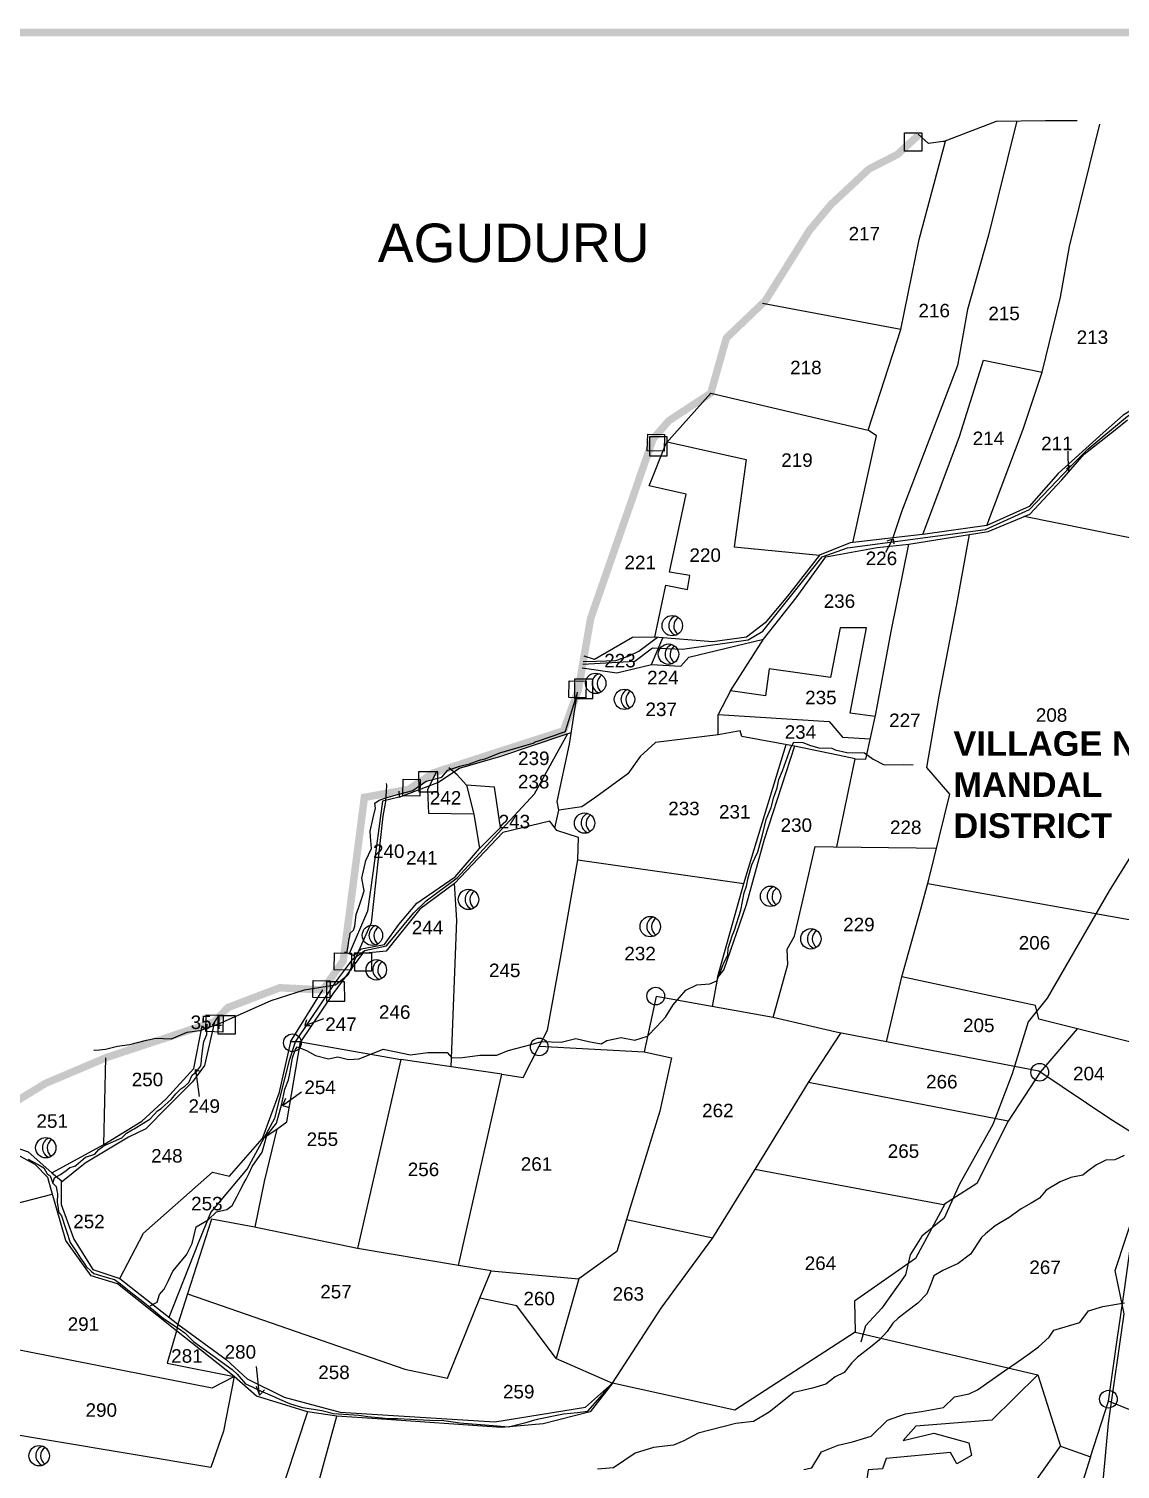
# Model space of a CAD drawing. Header units: inches. Extents: x 200003 to 248779, y 1594258 to 1607376.
# Drawn here: x 208898 to 210353, y 1604971 to 1606891 of the extents above; entities that cross this region are included whole.
import ezdxf
from ezdxf.enums import TextEntityAlignment as Align

# ---------------------------------------------------------------- set-up
doc = ezdxf.new("R2010")
doc.units = ezdxf.units.IN
doc.header["$LTSCALE"] = 15
doc.header["$MEASUREMENT"] = 0
doc.linetypes.add('DASHED2', pattern=[0.375, 0.25, -0.125])
for name, color, linetype in [('BOUNDRY STONES', 240, 'Continuous'), ('PLOTS', 7, 'Continuous'), ('PLOTS NO', 7, 'Continuous'), ('ROADS', 1, 'Continuous'), ('STREAM', 4, 'Continuous'), ('STREAMS', 4, 'Continuous'), ('TEXT', 1, 'Continuous'), ('text2', 7, 'Continuous'), ('VILLAGE BOUNDARY STONES', 1, 'Continuous'), ('VILLAGE BOUNDRY', 5, 'Continuous'), ('wells', 7, 'Continuous')]:
    doc.layers.add(name, color=color, linetype=linetype)
doc.styles.get("Standard").update_dxf_attribs({"font": 'arial.ttf'})

msp = doc.modelspace()

# ---------------------------------------------------------------- linework, layer by layer
at = {"layer": 'BOUNDRY STONES', "color": 1}
for points in [[(209722.8, 1606351.1), (209745.4, 1606350.6), (209744.9, 1606328.1), (209722.3, 1606328.6)], [(209618.1, 1606022.3), (209640.7, 1606021.8), (209640.2, 1605999.3), (209617.6, 1605999.8)], [(209397, 1605891.2), (209419.6, 1605890.7), (209419.1, 1605868.2), (209396.5, 1605868.7)], [(209305.4, 1605659.6), (209328, 1605659.1), (209327.5, 1605636.5), (209304.9, 1605637)], [(209276.8, 1605622.7), (209299.4, 1605622.2), (209298.8, 1605599.7), (209276.3, 1605600.2)], [(209134.1, 1605577), (209156.7, 1605576.5), (209156.2, 1605554), (209133.6, 1605554.5)]]:
    msp.add_lwpolyline(points, close=True, dxfattribs=at)
for centre in [(209733.5, 1605601.9), (209249.2, 1605539.7), (209578.2, 1605534.2), (210245.5, 1605500.4), (210337.2, 1605064.6)]:
    msp.add_circle(centre, 11.8, dxfattribs=at)
at = {"layer": 'PLOTS'}
for points in [[(210117.1, 1606741.2), (210187.8, 1606768.2), (210253.1, 1606769.3), (210295.5, 1606769.1)], [(210214.9, 1606768.7), (210177.4, 1606616.1), (210149.1, 1606517.2), (210136, 1606442.7), (210091.8, 1606327.5), (210061.1, 1606247.5), (210049.7, 1606212.6)], [(210060.3, 1606490.4), (210084.9, 1606610.5), (210119.7, 1606741.6), (210097.1, 1606738.4), (210083.5, 1606751)], [(210089.5, 1606217.3), (210138.6, 1606348), (210170.6, 1606449.5), (210248.8, 1606433.8), (210273.4, 1606533.4), (210285.4, 1606601.3), (210325.8, 1606764.1)], [(209732.5, 1606080.5), (209746.9, 1606149.7), (209775.7, 1606143.7), (209778.8, 1606162.4), (209751.8, 1606167), (209774.3, 1606271.2), (209724.6, 1606282), (209747.4, 1606338.9), (209806.9, 1606405.5), (210017, 1606356.3), (210060.3, 1606490.4), (209875.8, 1606525)], [(210538.7, 1606466.3), (210423.9, 1606426), (210418.5, 1606413.4), (210356.7, 1606376.4), (210330.2, 1606352.6), (210270, 1606298.6), (210231.5, 1606254.5), (210174.9, 1606229.2), (210092.8, 1606217.6), (209992.8, 1606205.9), (209952, 1606189.8), (209909.2, 1606135.1), (209879.3, 1606099.5), (209854.5, 1606080.5), (209809.3, 1606074.2), (209732.5, 1606080.5), (209702.4, 1606079.9), (209651.7, 1606050.4), (209638, 1606055)], [(210174.9, 1606229.2), (210223.3, 1606357.6), (210248.8, 1606433.8)], [(209727.8, 1606044), (209767, 1606041.7), (209777.6, 1606053.6), (209877.1, 1606077.9), (209920.9, 1606132.9), (209960.2, 1606187.4), (210028.9, 1606200.1), (210070.9, 1606204.3), (210118, 1606211.7), (210152.1, 1606217.1), (210176.7, 1606221), (210232.4, 1606244.5), (210275.1, 1606290.1), (210304.9, 1606324.1), (210346.3, 1606356.9), (210362.7, 1606370)], [(209996.5, 1606206.3), (210028, 1606348.9), (210017, 1606356.3)], [(209748.9, 1606340.6), (209854, 1606317.3), (209838, 1606200.7), (209952, 1606189.8)], [(210440.4, 1606197.6), (210224.6, 1606241.2)], [(210440.4, 1606197.6), (210432.5, 1606078.7), (210426.8, 1605919), (210423.2, 1605819.7), (210423.4, 1605725.4), (210418.9, 1605689.2), (210403.4, 1605601.3), (210398.9, 1605532.3), (210244.3, 1605571.2), (210239.7, 1605589.2), (210061.8, 1605627.8), (210086.4, 1605716.3), (210097.9, 1605757.5), (210125.6, 1605871.2), (210094.8, 1605906.6), (210111.3, 1606001.6), (210135.2, 1606123.7), (210152.1, 1606217.1)], [(209974.9, 1605800.7), (209999.6, 1605918.1), (210013.9, 1605917.6), (210027, 1605978.3), (210047.6, 1606088.1), (210070.9, 1606204.3)], [(209635.4, 1606039.6), (209681.8, 1606032.9), (209727.8, 1606044), (209743.2, 1606079.6)], [(210026.2, 1605974.7), (209992.9, 1605979.1), (210014.6, 1606092.6), (209979.6, 1606092.7), (209966.4, 1606026.7), (209885, 1606038.3), (209879.8, 1606002.1), (209833.2, 1606008.8), (209877.1, 1606077.9)], [(209816.9, 1605950), (209733.4, 1605939.8), (209712.7, 1605921.4), (209696.5, 1605898.1), (209653.5, 1605867.2), (209635, 1605854), (209604.2, 1605849.6), (209602.1, 1605861.4), (209618.6, 1605937.8), (209629.2, 1606006.9)], [(209833.2, 1606008.8), (209816.9, 1605977.3), (209964.8, 1605967.9), (209982.7, 1605947.1), (210019.8, 1605944.7)], [(209999.6, 1605918.1), (209976.3, 1605923), (209918.6, 1605935.1), (209848.2, 1605948.1), (209846.1, 1605955.3), (209816.9, 1605950), (209816.9, 1605977.3)], [(209391.5, 1605867.1), (209443.1, 1605886.8), (209472, 1605905.7), (209527.2, 1605921.8), (209611.4, 1605950.2), (209621, 1605953.4)], [(209629.5, 1605783.7), (209851.1, 1605751.8), (209881.7, 1605852.8), (209907.4, 1605937.2)], [(209918.6, 1605935.1), (209878, 1605810.7), (209854, 1605723.7), (209824.3, 1605637.5), (209815.9, 1605626.6), (209809, 1605587.9)], [(209318.4, 1605660.7), (209331.6, 1605656.2), (209341.2, 1605665.1), (209372.1, 1605670.5), (209390.9, 1605697.3), (209415.2, 1605725.9), (209445, 1605746.4), (209466.2, 1605761), (209498.5, 1605798.7), (209526.6, 1605826.8), (209518.5, 1605880.6), (209481.4, 1605883.3), (209468.8, 1605896.7), (209457.6, 1605906)], [(209481.4, 1605883.3), (209490.9, 1605844.4), (209431.1, 1605845.2), (209429.9, 1605877.4), (209441.3, 1605900.8)], [(209391, 1605875), (209391.5, 1605867), (209369.4, 1605861.7), (209356.3, 1605765.8), (209349.3, 1605715), (209325, 1605658.4)], [(209599.2, 1605825.7), (209604.2, 1605849.6)], [(209528.5, 1605497.7), (209556.8, 1605493.6), (209578.2, 1605535.1), (209589.2, 1605556.5), (209607.4, 1605657), (209629.5, 1605783.7), (209630.4, 1605813.5), (209601.5, 1605822.7), (209592.2, 1605835.3), (209529.5, 1605820.1), (209465.4, 1605752), (209419.1, 1605717.9), (209374.2, 1605661.8), (209342.7, 1605658.8), (209303, 1605604.9), (209259.7, 1605541)], [(209490.9, 1605844.4), (209498.5, 1605798.7)], [(209890.3, 1605573.3), (209909.7, 1605644), (209908.9, 1605664.5), (209918.7, 1605681.9), (209931.4, 1605737.4), (209946.1, 1605801.5), (209970.6, 1605800.7), (210080.7, 1605799.5), (210108.1, 1605799.1)], [(209461, 1605507.6), (209468.3, 1605702.9), (209465.4, 1605752)], [(209815.9, 1605626.6), (209851.1, 1605751.8)], [(210096.4, 1605752), (210419.6, 1605694.3)], [(210041.3, 1605540.8), (210061.8, 1605627.8)], [(209246.6, 1605541), (209289.8, 1605610.1)], [(210787.1, 1605397), (210620.4, 1605401.5), (210448.9, 1605404.9), (210390.4, 1605406), (210338.8, 1605438.3), (210244.3, 1605501.7), (210041.3, 1605540.8), (209974.1, 1605553.8), (209890.3, 1605573.3), (209734.2, 1605601.4), (209718, 1605527.6), (209754.4, 1605519.6), (209738.8, 1605448.5), (209709.7, 1605353.4), (209694.6, 1605304), (209809.9, 1605279.6), (209867.4, 1605373.1), (209937.2, 1605486.8), (209980.3, 1605552.6)], [(208928.4, 1605366.3), (208997.5, 1605404.3), (209048.2, 1605435.4), (209080.8, 1605465), (209117.7, 1605505.4), (209128.9, 1605562.1)], [(209145.1, 1605567.5), (209131.9, 1605509.5), (209116.1, 1605487.6), (209083.2, 1605454.6), (209053.7, 1605425.1), (209030.6, 1605413.8), (208972.8, 1605379), (208940.6, 1605353.6)], [(209228.3, 1605424.7), (209241.5, 1605434.5), (209259.7, 1605541), (209246.6, 1605541), (209230.8, 1605472.1), (209208.6, 1605411.6)], [(209259.7, 1605541), (209393.5, 1605517.5), (209336, 1605265.3)], [(210295.3, 1605558.3), (210246.3, 1605500.4), (210203.4, 1605435.3), (209937.2, 1605486.8)], [(209578.2, 1605535.1), (209718, 1605527.6)], [(210493.6, 1604995.6), (210395.3, 1605031.4), (210388.9, 1605041.2), (210337.1, 1605061.8), (210348.9, 1605143.9), (210358.4, 1605210.4), (210368.4, 1605280.8), (210380.3, 1605363.7), (210390.6, 1605406.9), (210403.6, 1605531.4)], [(208997.5, 1605404.3), (209000.2, 1605519.6)], [(209470.7, 1605242.8), (209528.5, 1605497.7), (209393.5, 1605517.5)], [(210203.4, 1605435.3), (210161.7, 1605352), (210117.1, 1605323.8), (209865.9, 1605370.8)], [(209694.6, 1605304), (209681.6, 1605261.5), (209631, 1605225.1), (209600.7, 1605118.9), (209676.1, 1605085.9), (209646.3, 1605047.9), (209583.4, 1605031.9), (209528, 1605026.8), (209362, 1605038.2), (209308.3, 1605041.9), (209269.2, 1605047.5), (209201.3, 1605068.7), (209171.6, 1605094.8), (209094.5, 1605155.7), (209016, 1605218.4), (208981, 1605229.1), (208947, 1605276), (208927.7, 1605342.1), (208922.8, 1605360.2), (208906.2, 1605377.4), (208880.7, 1605391.1), (208821.9, 1605410.5)], [(208829.2, 1605417.9), (208896.6, 1605394.2), (208928.4, 1605366.3), (208940.6, 1605356.2), (208940.8, 1605323.9), (208957.5, 1605277.9), (208983.1, 1605237.6), (209019.2, 1605225.6), (209096.2, 1605164.8), (209160.8, 1605117.3), (209188.8, 1605091.7), (209238.2, 1605067.1), (209312.9, 1605047.3)], [(209019.2, 1605225.6), (209050.7, 1605285.8), (209142.7, 1605367.3), (209165.1, 1605361.7), (209208.6, 1605411.6), (209228.3, 1605424.7), (209211.5, 1605354.6), (209198.8, 1605293.9)], [(209514.3, 1605235.5), (209470.7, 1605242.8), (209336, 1605265.3), (209196.5, 1605294.4), (209141.4, 1605304.5), (209109.1, 1605205), (209096.2, 1605164.8), (209094.5, 1605155.7), (209082.1, 1605112.5), (209171.6, 1605094.8), (209157.2, 1605021.9), (209140.3, 1604973.3), (208922.7, 1605010), (208813.9, 1605028.3), (208832.9, 1605140.8), (208841.8, 1605213.7), (208854.6, 1605318.8), (208929, 1605337.7)], [(210119.6, 1605325.4), (210079.8, 1605251.9), (209998.7, 1605195.4), (209999.5, 1605153.7), (209839.1, 1605049.9), (209676.1, 1605085.9), (209740.6, 1605185.9), (209809.9, 1605279.6)], [(209600.7, 1605118.9), (209548.2, 1605188.9), (209499, 1605199.1), (209514.3, 1605235.5), (209631, 1605225.1)], [(209109.1, 1605205), (209399.2, 1605104.8), (209456, 1605092.7), (209499, 1605199.1)], [(208832.9, 1605140.8), (209142, 1605079.5), (209171.6, 1605094.8)], [(209312.9, 1605047.3), (209519, 1605034.5), (209640, 1605054), (209676.1, 1605085.9)], [(209269.2, 1605047.5), (209226.2, 1604916.9), (209272.9, 1604912.1), (209308.3, 1605041.9)]]:
    msp.add_lwpolyline(points, dxfattribs=at)
at = {"layer": 'PLOTS NO'}
for points in [[(210284, 1606302.2), (210283.3, 1606328.1)], [(210281.4, 1606306.2), (210284, 1606302.2), (210285.8, 1606309.1)], [(210049.2, 1606211), (210039.7, 1606193.4)], [(210042.2, 1606208.6), (210050.1, 1606211.4), (210051.2, 1606204.8)], [(209265.9, 1605562.5), (209291, 1605572.2)], [(209268, 1605570.2), (209265.9, 1605562.5), (209272.9, 1605562.8)], [(209119.9, 1605498.1), (209119.8, 1605504.1), (209124.9, 1605502.5)], [(209119.8, 1605504.1), (209124.8, 1605468.2)], [(209235.7, 1605455.9), (209261.2, 1605474.2)], [(209239.8, 1605465.6), (209235.7, 1605455.9), (209243.6, 1605453.7)], [(209205.2, 1605070), (209201.4, 1605108)], [(209200.8, 1605082), (209205.2, 1605070), (209211.8, 1605076.9)]]:
    msp.add_lwpolyline(points, dxfattribs=at)
at = {"layer": 'ROADS', "color": 1}
for points in [[(209636.2, 1606044.5), (209705.5, 1606048.5), (209729.4, 1606066.2), (209769.4, 1606064.4), (209857, 1606076.6), (209876.3, 1606088.5), (209955.3, 1606187.6), (209989.3, 1606199.4), (210173.4, 1606224), (210231.9, 1606250.7), (210285.6, 1606307.2), (210309.6, 1606331), (210362.6, 1606375.1), (210421.9, 1606410.2), (210429.4, 1606424.3), (210518.6, 1606454.3), (210542.2, 1606462.2), (210568.5, 1606523.5), (210578.2, 1606546)], [(209253.2, 1605541), (209306.9, 1605620.8), (209329.9, 1605651.3), (209345.5, 1605662.5), (209374.6, 1605669), (209411.2, 1605712.9), (209427.6, 1605729), (209468.8, 1605759.5), (209528.4, 1605824.4), (209571.8, 1605871.4), (209616.2, 1605951.8)], [(210433, 1605916.4), (210420.6, 1605912.6), (210401.7, 1605844.5), (210338, 1605742.3), (210255.3, 1605599.1), (210230.2, 1605567.5), (210208.7, 1605498.5), (210182.8, 1605430.9), (210138.6, 1605351), (210118.3, 1605305.7), (210088.3, 1605281.8), (210072.8, 1605257.2), (210066.5, 1605230.5), (210034.8, 1605186.1), (210013.4, 1605162.3), (210006.9, 1605140.6)], [(209084.7, 1605173.8), (209124.1, 1605272.9), (209140.2, 1605313.4), (209188.8, 1605371.1), (209225.5, 1605439.3), (209245.8, 1605517.7), (209253.2, 1605541)], [(210323.4, 1604882.8), (210337.2, 1605032.5), (210358, 1605178.2), (210346.1, 1605235.9), (210374.4, 1605322.2), (210383.7, 1605424.1)]]:
    msp.add_lwpolyline(points, dxfattribs=at)
at = {"layer": 'STREAM'}
msp.add_lwpolyline([(209374.1, 1605885.5), (209374.5, 1605882.6), (209373.2, 1605861.1), (209369.8, 1605841.7), (209354, 1605699.6), (209323, 1605630), (209306.6, 1605616.3), (209264.9, 1605609.9), (209220.2, 1605595.7), (209151.3, 1605564.9), (209125.5, 1605555.7), (209108.4, 1605553.5), (209096.8, 1605548.3), (209087.3, 1605544.5), (209066.9, 1605545.3), (209059, 1605543.8), (209054.1, 1605542.6), (209032.1, 1605537.1), (209015.9, 1605534.6), (208999.9, 1605530.9), (208991.8, 1605529.9), (208984.6, 1605529.3), (208984.3, 1605529.4)], dxfattribs=at)
at = {"layer": 'STREAMS', "color": 4}
for points in [[(209636.8, 1606048.1), (209654.6, 1606048.5), (209680.2, 1606049.2), (209698.3, 1606055.4), (209710.9, 1606061.9), (209736.1, 1606080.2)], [(209321.6, 1605659.6), (209323.3, 1605669), (209324.5, 1605676), (209325.5, 1605681.9), (209326.1, 1605685.7), (209330.6, 1605689.8), (209332.4, 1605695.3), (209334.3, 1605710.6), (209337.6, 1605720.4), (209342.1, 1605733.9), (209344.6, 1605742.3), (209341.7, 1605759.3), (209347.2, 1605782.8), (209354.4, 1605798.7), (209353.4, 1605814.6), (209352.9, 1605821.8), (209357, 1605839.6), (209359.9, 1605852.3), (209359.2, 1605859.2), (209364.9, 1605863.2), (209373.9, 1605866.4), (209389.4, 1605870.5), (209409.8, 1605875.9), (209427.3, 1605888.5), (209448.4, 1605893.7), (209456.5, 1605902.9), (209472.3, 1605908.3), (209485.2, 1605911.5), (209497.3, 1605915.8), (209500.1, 1605916.8), (209506, 1605918), (209525.9, 1605926), (209560.8, 1605936.5), (209570.2, 1605938.9), (209572.8, 1605940.8), (209577.3, 1605942.3), (209578.7, 1605942.8), (209591.5, 1605947.2), (209599.4, 1605949.7), (209605.1, 1605951.9), (209611.7, 1605954.3), (209613.4, 1605955.2), (209628.8, 1606004.8)], [(209059.4, 1605189.2), (209068.7, 1605193.9), (209071.7, 1605204.2), (209078.1, 1605211.4), (209083.9, 1605222.8), (209089.6, 1605235.3), (209107.8, 1605256.9), (209115.6, 1605272.2), (209121, 1605294.2), (209136.7, 1605303.5), (209147.9, 1605314.2), (209161.8, 1605317.3), (209168.8, 1605322.9), (209174.8, 1605334.2), (209179.2, 1605342.5), (209184.4, 1605352.4), (209187.3, 1605357.9), (209191.6, 1605365.9), (209195.5, 1605374.6), (209208.9, 1605393.7), (209215.1, 1605416), (209227.9, 1605432.6), (209235.2, 1605458.5), (209238.9, 1605477.7), (209244.1, 1605490.5), (209245.5, 1605498.6), (209247, 1605506.8), (209249.2, 1605519.7), (209252.8, 1605530), (209255.4, 1605534.3), (209268.1, 1605529.3), (209279.8, 1605522.7), (209297.4, 1605518.2), (209309.6, 1605520.8), (209323.7, 1605517.6), (209338.2, 1605518.2), (209370.1, 1605531), (209387.4, 1605527.5), (209406.7, 1605523.5), (209429.6, 1605526.8), (209455.4, 1605526.8), (209461.5, 1605519.8), (209476.1, 1605520), (209499.1, 1605523.2), (209521.7, 1605523), (209536.6, 1605529.3), (209567.5, 1605537.6), (209581.4, 1605541.3), (209607.3, 1605540.3), (209627.1, 1605545.3), (209643.8, 1605541.5), (209660.8, 1605538.2), (209668.2, 1605542.7), (209687.6, 1605546.6), (209705.5, 1605543), (209722.6, 1605548.4), (209734.9, 1605561.4), (209746.6, 1605573.8), (209756.9, 1605590.4), (209773.9, 1605610), (209788.5, 1605616.9), (209805.7, 1605618.1), (209815.1, 1605622.1), (209823.8, 1605644.7), (209829.9, 1605656.9), (209830.1, 1605665.7), (209833.1, 1605675.1), (209835.5, 1605682.2), (209838.4, 1605689.7), (209847.1, 1605716.6), (209851.5, 1605739.7), (209854.4, 1605748.5), (209856.7, 1605759.7), (209861.5, 1605776.8), (209865.6, 1605785.6), (209869.6, 1605794.1), (209875.8, 1605816.7), (209880.7, 1605837.1), (209887.6, 1605853.5), (209890.9, 1605867.1), (209895.3, 1605879.7), (209897.9, 1605890.7), (209902.6, 1605902.1), (209913.7, 1605933.5), (209917.5, 1605940.5), (209929.9, 1605940), (209939.9, 1605935.9), (209951.1, 1605932.7), (209968.3, 1605932.6), (209973, 1605930.1), (209988.4, 1605926.5), (210012, 1605926), (210023.3, 1605917.7), (210038.3, 1605910.3), (210063.6, 1605910.6), (210076.6, 1605910.3)], [(208929.7, 1605352.6), (208931.9, 1605359.7), (208939.8, 1605363.9), (208947.3, 1605369.5), (208952.4, 1605373.4), (208958.9, 1605375), (208960.9, 1605376.7), (208973.2, 1605387.1), (208985.6, 1605391), (208990.9, 1605397.4), (208996.5, 1605401.5), (209000.2, 1605403.8), (209010.7, 1605408.2), (209021.8, 1605412.8), (209028, 1605419.3), (209035.6, 1605423.5), (209038.2, 1605425), (209051.2, 1605433), (209059, 1605437.8), (209065, 1605444), (209069.3, 1605448.8), (209074, 1605452), (209087.8, 1605464.4), (209093.9, 1605471.4), (209100.3, 1605478.4), (209105.6, 1605482), (209111.1, 1605486.6), (209115.5, 1605496.4), (209121.8, 1605501.9), (209126.8, 1605509), (209127.7, 1605515.4), (209128.1, 1605518.3), (209129.9, 1605531.9), (209131.2, 1605541.6), (209134.8, 1605550.8), (209135.1, 1605556.4), (209135.6, 1605564.3)], [(210358.3, 1605389.2), (210345.5, 1605383.5), (210333.5, 1605383.1), (210321.4, 1605377), (210310.3, 1605368.8), (210303.1, 1605363), (210287.2, 1605360.2), (210273, 1605354.2), (210254, 1605343.1), (210245.3, 1605332.4), (210234.2, 1605326), (210221, 1605318.2), (210204.9, 1605306.9), (210186, 1605295.8), (210173.1, 1605285.1), (210168.1, 1605280.3), (210153.1, 1605257.7), (210136.6, 1605245.4), (210116.3, 1605236.3), (210104.5, 1605228.9), (210100.8, 1605219.1), (210095.2, 1605205.2), (210083.2, 1605192.6), (210068.5, 1605181.3), (210056.7, 1605172.4), (210049.5, 1605165.9), (210042.2, 1605154.8), (210032.1, 1605143.8), (210019.9, 1605133.9), (210002.7, 1605120.7), (209994.7, 1605112.8), (209984.6, 1605100.3), (209972.8, 1605094.2), (209960.3, 1605084.7), (209942.6, 1605079.4), (209917.8, 1605073.7), (209884.8, 1605047.3), (209863.7, 1605034.8), (209840.4, 1605032.1), (209790.3, 1605019.4), (209771.1, 1605008.9), (209757.2, 1605003.2), (209730.7, 1605000.3), (209706.2, 1604992.8), (209677.1, 1604972.9), (209655.9, 1604971.2)], [(208896.7, 1605384.6), (208910.3, 1605377.2), (208917.8, 1605373), (208922.1, 1605364.9), (208926, 1605362.5), (208929.7, 1605352.6), (208934.3, 1605348.1), (208935.2, 1605342.3), (208935.8, 1605338.6), (208935.6, 1605326.7), (208936.7, 1605319), (208937.4, 1605314.1), (208941.2, 1605309), (208946.4, 1605292.5), (208949.7, 1605283.1), (208951.2, 1605278.6), (208953, 1605273.5), (208962, 1605259.8), (208966.7, 1605252.6), (208970.9, 1605246.3), (208974.1, 1605241.4), (208980.9, 1605235.1), (208984.2, 1605232), (209002.3, 1605226.8), (209011.8, 1605224.1), (209019.8, 1605218.5), (209027.2, 1605212.4), (209038.1, 1605203.5), (209047.4, 1605196.7), (209064, 1605183.4), (209075.2, 1605174), (209082.6, 1605168.7), (209098.1, 1605158.2), (209105.5, 1605153.2), (209117.3, 1605141.6), (209168.8, 1605104.2), (209175.4, 1605097.8), (209186.6, 1605085.2), (209195.4, 1605081.2), (209203.3, 1605076.9), (209225.4, 1605067.9), (209232.1, 1605064.4), (209245.2, 1605058.7), (209258.3, 1605054.9), (209262.9, 1605053.6), (209288.2, 1605049.6), (209304.1, 1605045.5), (209337.7, 1605043.3), (209349.7, 1605041.3), (209368.4, 1605039.5), (209376.9, 1605038.7), (209389.5, 1605038.7), (209432.5, 1605036.8), (209451, 1605036), (209463.5, 1605034.4), (209472.5, 1605033.2), (209522.2, 1605029.2), (209537.1, 1605027.6), (209551.5, 1605031.2), (209562, 1605034.1), (209572.4, 1605037), (209577.9, 1605038.6), (209610.7, 1605045.1), (209629.4, 1605047), (209643.1, 1605048.4), (209676.1, 1605085.9)], [(209930.8, 1604970.7), (209941.5, 1604973.2), (209954.6, 1604994.5), (209976.9, 1605003.4), (209995.7, 1605007.8), (210010.5, 1605012.1), (210020.8, 1605015.1), (210042.6, 1605036.4), (210066.6, 1605044.9), (210087.8, 1605048.3), (210117.2, 1605053.4), (210132, 1605067.6), (210151.5, 1605071.7), (210162.4, 1605077.2), (210198.7, 1605102.3), (210216.9, 1605114.9), (210231.7, 1605125.5), (210243.9, 1605134.2), (210258, 1605147.2), (210264.4, 1605156.5), (210299.1, 1605166.7), (210310.7, 1605182.3), (210329.5, 1605188.3), (210358.6, 1605193.2)], [(209999.5, 1605153.7), (210243, 1605097.1), (210273.4, 1605001.9), (210313.4, 1604987.6), (210337.1, 1605061.8)], [(210243, 1605097.1), (210181.8, 1605036.7), (210080.5, 1605028.8), (210063.3, 1605009.6), (210104.3, 1605019.2), (210150.9, 1605006.2), (210154.5, 1604989.4), (210135, 1604978.4), (210126.5, 1604993.5), (210040.9, 1604985.6), (210035.9, 1604971.9), (210016.6, 1604970.5), (210003.3, 1604879.4)], [(210138.8, 1604884.1), (210145.2, 1604912.3), (210227.6, 1604937.3), (210273.4, 1605001.9)], [(210313.4, 1604987.6), (210279.7, 1604882)]]:
    msp.add_lwpolyline(points, dxfattribs=at)
at = {"layer": 'text2', "color": 5, "const_width": 10}
msp.add_lwpolyline([(201177.3, 1606886.3), (214989.3, 1606886.3), (214989.3, 1596877.6), (201177.3, 1596877.6)], close=True, dxfattribs=at)
at = {"layer": 'VILLAGE BOUNDARY STONES'}
for points in [[(210088.2, 1606728.3), (210065.2, 1606728.3), (210065.2, 1606752.7), (210088.2, 1606752.7)], [(209748.8, 1606347.5), (209725.3, 1606347.5), (209725.3, 1606322.2), (209748.9, 1606322.2)], [(209649.7, 1606024.4), (209625.3, 1606024.3), (209625.3, 1605998.8), (209649.7, 1605998.8)], [(209442.8, 1605900.9), (209417.4, 1605900.9), (209417.5, 1605874.1), (209442.9, 1605874.1)], [(209354.9, 1605659.2), (209331.6, 1605659.2), (209331.7, 1605635.4), (209354.9, 1605635.4)], [(209318.7, 1605620.8), (209294.5, 1605620.7), (209294.5, 1605595.2), (209318.8, 1605595.3)], [(209173.3, 1605575.8), (209149.5, 1605575.8), (209149.5, 1605551.7), (209173.3, 1605551.7)]]:
    msp.add_lwpolyline(points, close=True, dxfattribs=at)
at = {"layer": 'VILLAGE BOUNDRY', "linetype": 'DASHED2', "ltscale": 8, "const_width": 10}
msp.add_lwpolyline([(208859.5, 1605448.6), (208919.6, 1605485.4), (209001.9, 1605520.3), (209145.1, 1605567.5), (209163, 1605586.6), (209232.4, 1605613), (209289.8, 1605610.1), (209316.8, 1605648.9), (209323.2, 1605697.6), (209339.1, 1605820.3), (209345.1, 1605866.8), (209404, 1605877.4), (209437.7, 1605899.6), (209517.7, 1605925.5), (209610.6, 1605955.5), (209630.3, 1606009.9), (209646.7, 1606105.1), (209659.8, 1606142.8), (209705.2, 1606273.3), (209730, 1606344.7), (209751.1, 1606368.9), (209785.5, 1606391.5), (209806.9, 1606405.5), (209827.7, 1606479.1), (209879.7, 1606528.8), (209938.5, 1606622.6), (209966.9, 1606656.8), (210017.9, 1606704.4), (210055.8, 1606723.8), (210082.2, 1606748), (210083.6, 1606751.3)], dxfattribs=at)
at = {"layer": 'wells', "color": 0}
for centre in [(209755.6, 1606095.7), (209750.6, 1606057.7), (209653.5, 1606018.8), (209691.9, 1605997.5), (209638.7, 1605832.5), (209483.9, 1605730.8), (209886.7, 1605734.9), (209355.8, 1605682.9), (209726.2, 1605694.5), (209940.4, 1605678.2), (209361, 1605636.9), (208920.3, 1605399.8), (208911.5, 1604989.2)]:
    msp.add_circle(centre, 13.6, dxfattribs=at)
for centre, start, end in [((209764.5, 1606095.8), 109.888, 251.3113), ((209771.1, 1606095.4), 123.8119, 234.0755), ((209759.6, 1606057.8), 109.888, 251.3113), ((209766.2, 1606057.4), 123.8119, 234.0755), ((209662.4, 1606018.9), 109.888, 251.3113), ((209669, 1606018.5), 123.8119, 234.0755), ((209700.8, 1605997.6), 109.888, 251.3113), ((209707.4, 1605997.2), 123.8119, 234.0755), ((209647.7, 1605832.6), 109.888, 251.3113), ((209654.2, 1605832.3), 123.8119, 234.0755), ((209492.9, 1605730.9), 109.888, 251.3113), ((209499.4, 1605730.5), 123.8119, 234.0755), ((209895.7, 1605735), 109.888, 251.3113), ((209902.2, 1605734.6), 123.8119, 234.0755), ((209364.8, 1605683), 109.888, 251.3113), ((209371.3, 1605682.6), 123.8119, 234.0755), ((209735.2, 1605694.6), 109.888, 251.3113), ((209741.7, 1605694.3), 123.8119, 234.0755), ((209949.3, 1605678.3), 109.888, 251.3113), ((209955.9, 1605677.9), 123.8119, 234.0755), ((209369.9, 1605637), 109.888, 251.3113), ((209376.5, 1605636.6), 123.8119, 234.0755), ((208929.3, 1605399.9), 109.888, 251.3113), ((208935.8, 1605399.5), 123.8119, 234.0755), ((208920.5, 1604989.3), 109.888, 251.3113), ((208927, 1604989), 123.8119, 234.0755)]:
    msp.add_arc(centre, 13.6, start, end, dxfattribs=at)

# ---------------------------------------------------------------- texts
at = {"layer": 'PLOTS', "color": 1}
msp.add_text('AGUDURU', height=51.33, rotation=0.0563, dxfattribs=at).set_placement((209544.1, 1606606.1), align=Align.MIDDLE_CENTER)
at = {"layer": 'PLOTS NO'}
for s, p in [('217', (209990.7, 1606609.2)), ('216', (210083.9, 1606506.7)), ('215', (210177, 1606502.9)), ('213', (210294.8, 1606471.2)), ('218', (209912.8, 1606430.8)), ('214', (210156.1, 1606336.4)), ('211', (210247.5, 1606329.6)), ('219', (209900.9, 1606307.4)), ('220', (209778.5, 1606180.7)), ('226', (210013.5, 1606176.4)), ('221', (209691.9, 1606171)), ('236', (209957.5, 1606119.4)), ('223', (209664.9, 1606040.1)), ('224', (209722.1, 1606017.5)), ('235', (209932.8, 1605990.9)), ('237', (209719.9, 1605975.2)), ('208', (210240.4, 1605967.6)), ('234', (209905.5, 1605944.9)), ('227', (210044.8, 1605960.5)), ('239', (209550, 1605909.9)), ('238', (209549.8, 1605878.8)), ('242', (209432.4, 1605857.2)), ('233', (209750.2, 1605843)), ('231', (209817.9, 1605838.6)), ('243', (209524.1, 1605825.5)), ('230', (209900, 1605820.8)), ('228', (210045.9, 1605817.9)), ('240', (209356.6, 1605786)), ('241', (209400.7, 1605777.2)), ('244', (209408.3, 1605684.3)), ('229', (209983.5, 1605688.3)), ('206', (210217.5, 1605664)), ('232', (209691.7, 1605649.6)), ('245', (209511.2, 1605627.2)), ('246', (209364.5, 1605571.6)), ('354', (209113.4, 1605558)), ('247', (209292.9, 1605555.4)), ('205', (210143.3, 1605553.9)), ('204', (210290, 1605489.6)), ('250', (209034.9, 1605481.7)), ('254', (209265.1, 1605471.3)), ('266', (210094, 1605478.8)), ('249', (209110.6, 1605446.3)), ('251', (208907.9, 1605426.3)), ('262', (209795.4, 1605440.4)), ('255', (209268.1, 1605402.1)), ('248', (209060.8, 1605380)), ('261', (209553.6, 1605369.1)), ('265', (210042.9, 1605386.3)), ('256', (209402.9, 1605361.9)), ('253', (209114.1, 1605316.3)), ('252', (208956.9, 1605292.4)), ('264', (209932.2, 1605236.8)), ('267', (210231.7, 1605231.4)), ('257', (209286.3, 1605198.9)), ('263', (209676, 1605195.9)), ('260', (209557.2, 1605189.7)), ('291', (208949.5, 1605155.7)), ('280', (209158.7, 1605118.6)), ('281', (209087.5, 1605113.2)), ('258', (209283.6, 1605091.4)), ('259', (209529.9, 1605065.6)), ('290', (208973.3, 1605041.1))]:
    msp.add_text(s, height=18, dxfattribs=at).set_placement(p)
at = {"layer": 'TEXT', "insert": (210130.5, 1605955), "char_height": 32.812, "width": 781.689, "attachment_point": 1}
msp.add_mtext('\\pxql;{\\fArial|b1|i0|c0|p34;\\C1;VILLAGE NAME :\\C5;  PALURU \\P\\C1;MANDAL             : \\C5;THONDURU \\P\\C1;DISTRICT            : \\C5;YSR DISTRICT}', dxfattribs=at)

doc.saveas('drawing.dxf')
